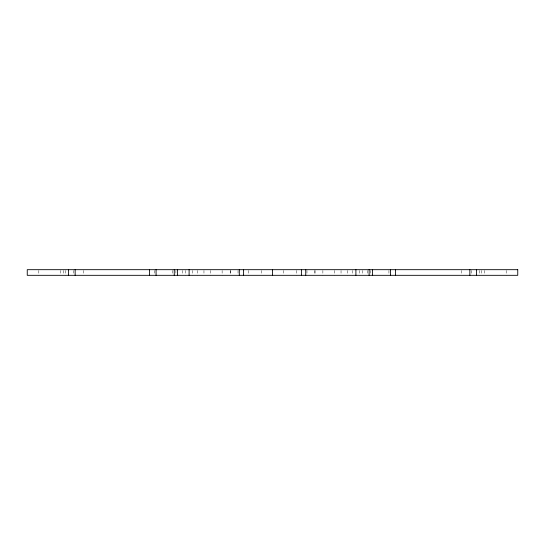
<?xml version="1.0" encoding="UTF-8"?>
<svg xmlns="http://www.w3.org/2000/svg" width="545" height="545" viewBox="0 0 545 545"><rect width="100%" height="100%" fill="white"/><g stroke="black" fill="none" stroke-linecap="round" stroke-linejoin="round"><path stroke-width="0.41" stroke-dasharray="2.73 2.04" d="M506.189 270.484L506.189 275.32M484.723 270.484L484.723 274.517M481.419 270.484L481.419 274.517M479.764 270.484L479.764 275.32M471.507 270.484L471.507 274.517M461.601 270.484L461.601 274.517M388.932 270.484L388.932 274.517M370.764 270.484L370.764 274.517M367.459 270.484L367.459 274.517M362.507 270.484L362.507 274.517M359.203 270.484L359.203 275.32M352.601 270.484L352.601 275.32M347.642 270.484L347.642 275.32M341.041 270.484L341.041 274.517M334.432 270.484L334.432 275.32M322.872 270.484L322.872 275.32M315.092 270.484L315.092 274.517M314.254 270.484L314.254 274.517M306.971 270.484L306.971 274.517M296.446 270.484L296.446 275.32M283.236 270.484L283.236 274.517M261.764 270.484L261.764 274.517M248.554 270.484L248.554 275.32M238.029 270.484L238.029 275.32M230.746 270.484L230.746 274.517M230.515 270.484L230.515 274.517M222.128 270.484L222.128 275.32M210.568 270.484L210.568 275.32M203.959 270.484L203.959 274.517M197.358 270.484L197.358 275.32M192.399 270.484L192.399 275.32M185.797 270.484L185.797 275.32M182.493 270.484L182.493 274.517M175.885 270.484L175.885 274.517M172.581 270.484L172.581 274.517M154.419 270.484L154.419 274.517M83.399 270.484L83.399 274.517M73.493 270.484L73.493 274.517M65.237 270.484L65.237 275.32M63.581 270.484L63.581 274.517M60.277 270.484L60.277 274.517M38.811 270.484L38.811 275.32"/><path stroke-width="0.82" d="M476.459 269.68L476.459 275.32M469.858 269.68L469.858 275.32M395.541 269.68L395.541 275.32M390.581 269.68L390.581 275.32M372.419 269.68L372.419 275.32M369.115 269.68L369.115 275.32M355.899 269.68L355.899 275.32M305.745 269.68L305.745 275.32M301.399 269.68L301.399 275.32M272.5 269.68L272.5 275.32M243.601 269.68L243.601 275.32M239.296 269.68L239.296 275.32M189.101 269.68L189.101 275.32M177.541 269.68L177.541 275.32M174.237 269.68L174.237 275.32M156.068 269.68L156.068 275.32M149.459 269.68L149.459 275.32M75.142 269.68L75.142 275.32M68.541 269.68L68.541 275.32M517.75 269.68L27.25 269.68L27.25 275.32L517.75 275.32L517.75 269.68"/></g></svg>
